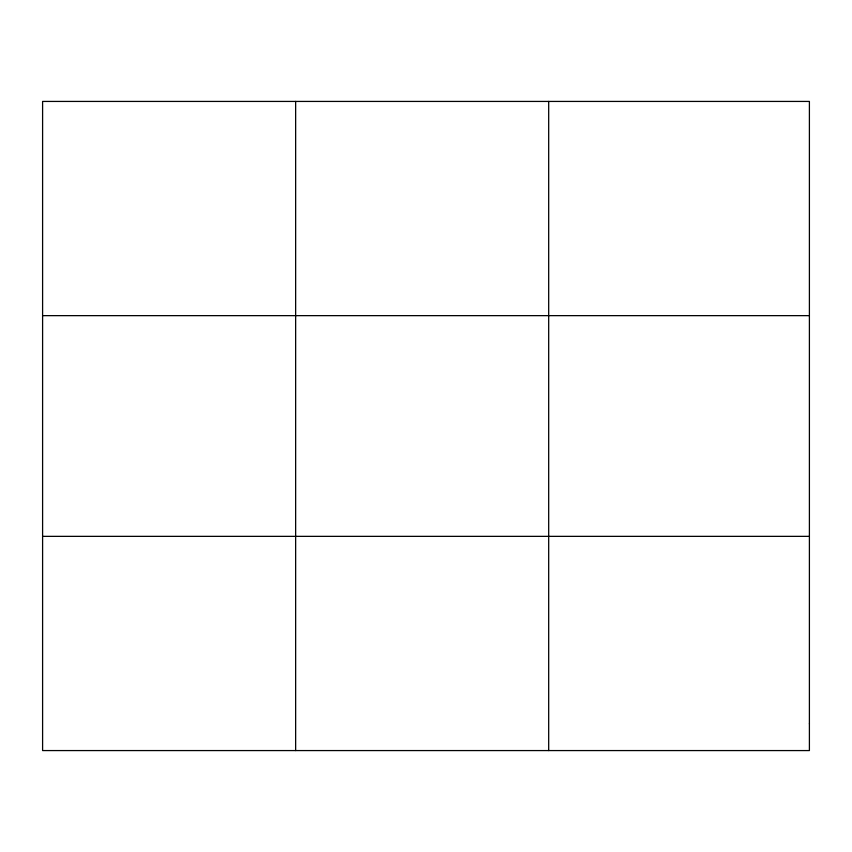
<?xml version="1.0" encoding="UTF-8"?>
<svg xmlns="http://www.w3.org/2000/svg" width="852" height="852" viewBox="0 0 852 852"><rect width="100%" height="100%" fill="white"/><g stroke="black" fill="none" stroke-linecap="round" stroke-linejoin="round"><path stroke-width="1.28" d="M295.644 101.431L295.644 750.569M548.688 101.431L548.688 750.569M42.6 315.645L809.4 315.645M42.6 536.355L809.4 536.355M809.4 723.795L809.4 750.569L42.6 750.569L42.6 101.431L809.4 101.431L809.4 723.795"/></g></svg>
